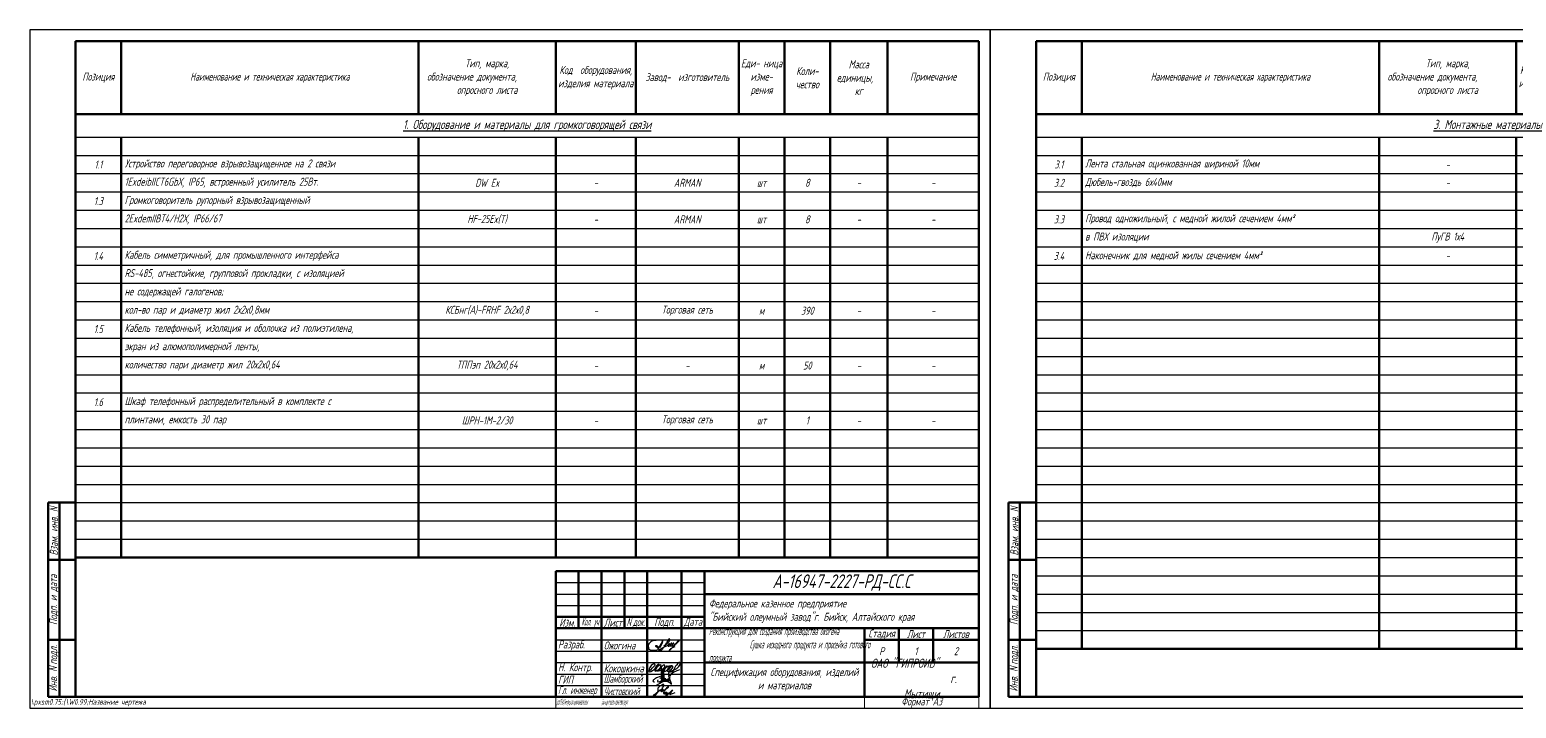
# Model space of a CAD drawing. Header units: millimetres. Extents: x 1337 to 8186, y 1899 to 5236.
# Drawn here: x 1337 to 1987, y 1899 to 2196 of the extents above; entities that cross this region are included whole.
import ezdxf

# ---------------------------------------------------------------- set-up
doc = ezdxf.new("R2010")
doc.units = ezdxf.units.MM
doc.layers.get('Defpoints').update_dxf_attribs({"color": 33})
for name, color, linetype, lineweight in [('Линия связи (Вновь)', 3, 'Continuous', 60), ('Рамка толстая', 7, 'Continuous', 60), ('Рамка тонкая', 5, 'Continuous', 25), ('Спецификация', 9, 'Continuous', 25), ('Штампы', 252, 'Continuous', 25)]:
    doc.layers.add(name, color=color, linetype=linetype, lineweight=lineweight)
doc.styles.add('Simplex', font='simplex.shx', dxfattribs={"width": 0.7, "oblique": 15})

# ---------------------------------------------------------------- blocks, each defined once
blk = doc.blocks.new('A$C64336E77')
at = {"layer": 'Рамка толстая'}
for p, q in [((20, 5), (20, 292)), ((20, 292), (415, 292)), ((415, 292), (415, 5)), ((20, 5), (415, 5))]:
    blk.add_line(p, q, dxfattribs=at)
at = {"layer": 'Рамка тонкая'}
for p, q in [((0, 297), (0, 0)), ((420, 297), (0, 297)), ((420, 0), (420, 297)), ((0, 0), (420, 0))]:
    blk.add_line(p, q, dxfattribs=at)
blk = doc.blocks.new('*T19')
at = {"layer": 'Спецификация', "color": 0, "linetype": 'ByBlock', "lineweight": 60, "transparency": 16777216}
for p, q in [((0, 0), (395, 0)), ((0, 0), (0, -226)), ((20, 0), (20, -32)), ((150, 0), (150, -32)), ((210, 0), (210, -32)), ((245, 0), (245, -32)), ((290, 0), (290, -32)), ((310, 0), (310, -32)), ((330, 0), (330, -32)), ((355, 0), (355, -32)), ((395, 0), (395, -226)), ((0, -32), (395, -32)), ((20, -42), (20, -226)), ((150, -42), (150, -226)), ((210, -42), (210, -226)), ((245, -42), (245, -226)), ((290, -42), (290, -226)), ((310, -42), (310, -226)), ((330, -42), (330, -226)), ((355, -42), (355, -226)), ((0, -226), (395, -226))]:
    blk.add_line(p, q, dxfattribs=at)
at = {"layer": 'Спецификация', "color": 5, "linetype": 'ByBlock', "lineweight": -2, "transparency": 16777216}
for p, q in [((0, -42), (395, -42)), ((0, -50), (395, -50)), ((0, -58), (395, -58)), ((0, -66), (395, -66)), ((0, -74), (395, -74)), ((0, -82), (395, -82)), ((0, -90), (395, -90)), ((0, -98), (395, -98)), ((0, -106), (395, -106)), ((0, -114), (395, -114)), ((0, -122), (395, -122)), ((0, -130), (395, -130)), ((0, -138), (395, -138)), ((0, -146), (395, -146)), ((0, -154), (395, -154)), ((0, -162), (395, -162)), ((0, -170), (395, -170)), ((0, -178), (395, -178)), ((0, -186), (395, -186)), ((0, -194), (395, -194)), ((0, -202), (395, -202)), ((0, -210), (395, -210)), ((0, -218), (395, -218))]:
    blk.add_line(p, q, dxfattribs=at)
at = {"layer": 'Спецификация', "color": 2, "transparency": 16777216, "style": 'Simplex'}
for s, insert, char_height, width, attachment_point in [('Тип, марка,\\Pобозначение документа,         опросного листа', (180, -16), 3.5, 60, 5), ('Код  оборудования, изделия материала', (227.5, -16), 3.5, 35, 5), ('{\\C2;Еди- ница изме- рения}', (300, -16), 3.5, 20, 5), ('Масса единицы,   кг', (342.5, -16), 3.5, 25, 5), ('{\\C2;Позиция}', (10, -16), 3.5, 20, 5), ('{\\Fgost|c204;\\Q15;\\C2;Наименование и техническая характеристика}', (85, -16), 3.5, 130, 5), ('Завод-  изготовитель', (267.5, -16), 3.5, 45, 5), ('{\\C2;Коли- чество}', (320, -16), 3.5, 20, 5), ('{\\C2;Примечание}', (375, -16), 3.5, 40, 5), ('{\\L1. Оборудование и материалы для громкоговорящей связи}', (197.5, -37), 4, 395, 5), ('Устройство переговорное взрывозащищенное на 2 связи', (21.5, -54), 3.5, 127, 4), ('1.1', (10, -54), 3.5, 20, 5), ('1ExdeibIICT6GbХ, IP65, встроенный усилитель 25Вт.', (21.5, -62), 3.5, 127, 4), ('DW Ex', (180, -62), 3.5, 60, 5), ('-', (227.5, -62), 3.5, 35, 5), ('ARMAN', (267.5, -62), 3.5, 45, 5), ('шт', (300, -62), 3.5, 20, 5), ('8', (320, -62), 3.5, 20, 5), ('-', (342.5, -62), 3.5, 25, 5), ('-', (375, -62), 3.5, 40, 5), ('1.3', (10, -70), 3.5, 20, 5), ('Громкоговоритель рупорный взрывозащищенный ', (21.5, -70), 3.5, 127, 4), ('2ExdemIIBТ4/Н2Х, IP66/67', (21.5, -78), 3.5, 127, 4), ('HF-25Ex(T)', (180, -78), 3.5, 60, 5), ('ARMAN', (267.5, -78), 3.5, 45, 5), ('шт', (300, -78), 3.5, 20, 5), ('8', (320, -78), 3.5, 20, 5), ('-', (227.5, -78), 3.5, 35, 5), ('-', (342.5, -78), 3.5, 25, 5), ('-', (375, -78), 3.5, 40, 5), ('1.4', (10, -94), 3.5, 20, 5), ('Кабель симметричный, для промышленного интерфейса ', (21.5, -94), 3.5, 127, 4), ('RS-485, огнестойкие, групповой прокладки, с изоляцией', (21.5, -102), 3.5, 127, 4), ('не содержащей галогенов; ', (21.5, -110), 3.5, 127, 4), ('кол-во пар и диаметр жил 2х2х0,8мм', (21.5, -118), 3.5, 127, 4), ('КСБнг(А)-FRHF 2х2х0,8', (180, -118), 3.5, 60, 5), ('Торговая сеть', (267.5, -118), 3.5, 45, 5), ('390', (320, -118), 3.5, 20, 5), ('-', (227.5, -118), 3.5, 35, 5), ('м', (300, -118), 3.5, 20, 5), ('-', (342.5, -118), 3.5, 25, 5), ('-', (375, -118), 3.5, 40, 5), ('1.5', (10, -126), 3.5, 20, 5), ('Кабель телефонный, изоляция и оболочка из полиэтилена,', (21.5, -126), 3.5, 127, 4), ('экран из алюмополимерной ленты,', (21.5, -134), 3.5, 127, 4), ('количество пари диаметр жил 20х2х0,64', (21.5, -142), 3.5, 127, 4), ('ТППэп 20х2х0,64', (180, -142), 3.5, 60, 5), ('-', (227.5, -142), 3.5, 35, 5), ('-', (267.5, -142), 3.5, 45, 5), ('м', (300, -142), 3.5, 20, 5), ('50', (320, -142), 3.5, 20, 5), ('-', (342.5, -142), 3.5, 25, 5), ('-', (375, -142), 3.5, 40, 5), ('Шкаф телефонный распределительный в комплекте с ', (21.5, -158), 3.5, 127, 4), ('1.6', (10, -158), 3.5, 20, 5), ('плинтами, емкость 30 пар', (21.5, -166), 3.5, 127, 4), ('ШРН-1М-2/30', (180, -166), 3.5, 60, 5), ('-', (227.5, -166), 3.5, 35, 5), ('Торговая сеть', (267.5, -166), 3.5, 45, 5), ('шт', (300, -166), 3.5, 20, 5), ('1', (320, -166), 3.5, 20, 5), ('-', (342.5, -166), 3.5, 25, 5), ('-', (375, -166), 3.5, 40, 5)]:
    blk.add_mtext(s, dxfattribs=dict(at, insert=insert, char_height=char_height, width=width, attachment_point=attachment_point))
blk = doc.blocks.new('*T20')
at = {"layer": 'Штампы', "color": 0, "linetype": 'ByBlock', "lineweight": 60, "transparency": 16777216}
for p, q in [((0, 0), (0, 85)), ((0, 85), (12, 85)), ((5, 0), (5, 85)), ((12, 0), (12, 85)), ((0, 60), (12, 60)), ((0, 25), (12, 25)), ((0, 0), (12, 0))]:
    blk.add_line(p, q, dxfattribs=at)
at = {"layer": 'Штампы', "color": 2, "transparency": 16777216, "char_height": 3.5, "attachment_point": 5, "rotation": 90, "style": 'Simplex'}
for s, insert, width in [('{\\W0.6;Взам. инв. \\Q15;N}', (2.5, 72.5), 25), ('Подп. и дата', (2.5, 42.5), 35), ('{\\W0.6;Инв. \\Q15;N\\fArial|b0|i0|c0|p34;\\Q15; \\Fsimplex|c204;подл.}', (2.5, 12.5), 25)]:
    blk.add_mtext(s, dxfattribs=dict(at, insert=insert, width=width))
blk = doc.blocks.new('*T21')
at = {"layer": 'Штампы', "color": 0, "linetype": 'ByBlock', "lineweight": 60, "transparency": 16777216}
for p, q in [((0, 0), (0, 85)), ((0, 85), (12, 85)), ((5, 0), (5, 85)), ((12, 0), (12, 85)), ((0, 60), (12, 60)), ((0, 25), (12, 25)), ((0, 0), (12, 0))]:
    blk.add_line(p, q, dxfattribs=at)
at = {"layer": 'Штампы', "color": 2, "transparency": 16777216, "char_height": 3.5, "attachment_point": 5, "rotation": 90, "style": 'Simplex'}
for s, insert, width in [('{\\W0.6;Взам. инв. \\Q15;N}', (2.5, 72.5), 25), ('Подп. и дата', (2.5, 42.5), 35), ('{\\W0.6;Инв. \\Q15;N\\fArial|b0|i0|c0|p34;\\Q15; \\Fsimplex|c204;подл.}', (2.5, 12.5), 25)]:
    blk.add_mtext(s, dxfattribs=dict(at, insert=insert, width=width))
blk = doc.blocks.new('*T23')
at = {"layer": 'Спецификация', "color": 0, "linetype": 'ByBlock', "lineweight": 60, "transparency": 16777216}
for p, q in [((0, 0), (395, 0)), ((0, 0), (0, -266)), ((20, 0), (20, -32)), ((150, 0), (150, -32)), ((210, 0), (210, -32)), ((245, 0), (245, -32)), ((290, 0), (290, -32)), ((310, 0), (310, -32)), ((330, 0), (330, -32)), ((355, 0), (355, -32)), ((395, 0), (395, -266)), ((0, -32), (395, -32)), ((20, -42), (20, -266)), ((150, -42), (150, -266)), ((210, -42), (210, -266)), ((245, -42), (245, -266)), ((290, -42), (290, -266)), ((310, -42), (310, -266)), ((330, -42), (330, -266)), ((355, -42), (355, -266)), ((0, -266), (395, -266))]:
    blk.add_line(p, q, dxfattribs=at)
at = {"layer": 'Спецификация', "color": 5, "linetype": 'ByBlock', "lineweight": -2, "transparency": 16777216}
for p, q in [((0, -42), (395, -42)), ((0, -50), (395, -50)), ((0, -58), (395, -58)), ((0, -66), (395, -66)), ((0, -74), (395, -74)), ((0, -82), (395, -82)), ((0, -90), (395, -90)), ((0, -98), (395, -98)), ((0, -106), (395, -106)), ((0, -114), (395, -114)), ((0, -122), (395, -122)), ((0, -130), (395, -130)), ((0, -138), (395, -138)), ((0, -146), (395, -146)), ((0, -154), (395, -154)), ((0, -162), (395, -162)), ((0, -170), (395, -170)), ((0, -178), (395, -178)), ((0, -186), (395, -186)), ((0, -194), (395, -194)), ((0, -202), (395, -202)), ((0, -210), (395, -210)), ((0, -218), (395, -218)), ((0, -226), (395, -226)), ((0, -234), (395, -234)), ((0, -242), (395, -242)), ((0, -250), (395, -250)), ((0, -258), (395, -258))]:
    blk.add_line(p, q, dxfattribs=at)
at = {"layer": 'Спецификация', "color": 2, "transparency": 16777216, "style": 'Simplex'}
for s, insert, char_height, width, attachment_point in [('Тип, марка,\\Pобозначение документа,         опросного листа', (180, -16), 3.5, 60, 5), ('Код  оборудования, изделия материала', (227.5, -16), 3.5, 35, 5), ('{\\C2;Еди- ница изме- рения}', (300, -16), 3.5, 20, 5), ('Масса единицы,   кг', (342.5, -16), 3.5, 25, 5), ('{\\C2;Позиция}', (10, -16), 3.5, 20, 5), ('{\\Fgost|c204;\\Q15;\\C2;Наименование и техническая характеристика}', (85, -16), 3.5, 130, 5), ('Завод-  изготовитель', (267.5, -16), 3.5, 45, 5), ('{\\C2;Коли- чество}', (320, -16), 3.5, 20, 5), ('{\\C2;Примечание}', (375, -16), 3.5, 40, 5), ('{\\L3. Монтажные материалы}', (197.5, -37), 4, 395, 5), ('Лента стальная оцинкованная шириной 10мм', (21.5, -54), 3.5, 127, 4), ('Торговая сеть', (267.5, -54), 3.5, 45, 5), ('3.1', (10, -54), 3.5, 20, 5), ('-', (180, -54), 3.5, 60, 5), ('-', (227.5, -54), 3.5, 35, 5), ('м', (300, -54), 3.5, 20, 5), ('3', (320, -54), 3.5, 20, 5), ('-', (342.5, -54), 3.5, 25, 5), ('-', (375, -54), 3.5, 40, 5), ('3.2', (10, -62), 3.5, 20, 5), ('Дюбель-гвоздь 6х40мм', (21.5, -62), 3.5, 127, 4), ('-', (180, -62), 3.5, 60, 5), ('-', (227.5, -62), 3.5, 35, 5), ('Торговая сеть', (267.5, -62), 3.5, 45, 5), ('шт', (300, -62), 3.5, 20, 5), ('50', (320, -62), 3.5, 20, 5), ('-', (342.5, -62), 3.5, 25, 5), ('-', (375, -62), 3.5, 40, 5), ('3.3', (10, -78), 3.5, 20, 5), ('Провод одножильный, с медной жилой сечением 4мм²', (21.5, -78), 3.5, 127, 4), ('в ПВХ изоляции', (21.5, -86), 3.5, 127, 4), ('ПуГВ 1х4', (180, -86), 3.5, 60, 5), ('Торговая сеть', (267.5, -86), 3.5, 45, 5), ('10', (320, -86), 3.5, 20, 5), ('-', (227.5, -86), 3.5, 35, 5), ('м', (300, -86), 3.5, 20, 5), ('-', (342.5, -86), 3.5, 25, 5), ('-', (375, -86), 3.5, 40, 5), ('3.4', (10, -94), 3.5, 20, 5), ('Наконечник для медной жилы сечением 4мм²', (21.5, -94), 3.5, 127, 4), ('-', (180, -94), 3.5, 60, 5), ('-', (227.5, -94), 3.5, 35, 5), ('Торговая сеть', (267.5, -94), 3.5, 45, 5), ('шт', (300, -94), 3.5, 20, 5), ('12', (320, -94), 3.5, 20, 5), ('-', (342.5, -94), 3.5, 25, 5), ('-', (375, -94), 3.5, 40, 5)]:
    blk.add_mtext(s, dxfattribs=dict(at, insert=insert, char_height=char_height, width=width, attachment_point=attachment_point))
blk = doc.blocks.new('*T24')
at = {"layer": 'Defpoints', "color": 8, "linetype": 'ByBlock', "lineweight": 0, "transparency": 16777216}
for p, q in [((0, -55), (0, -60)), ((135, -55), (135, -60)), ((185, -55), (185, -60)), ((0, -60), (185, -60))]:
    blk.add_line(p, q, dxfattribs=at)
at = {"layer": 'Штампы', "color": 0, "linetype": 'ByBlock', "lineweight": 60, "transparency": 16777216}
for p, q in [((0, 0), (185, 0)), ((0, 0), (0, -55)), ((10, 0), (10, -25)), ((20, 0), (20, -55)), ((30, 0), (30, -25)), ((40, 0), (40, -55)), ((55, 0), (55, -55)), ((65, 0), (65, -55)), ((185, 0), (185, -55)), ((65, -10), (185, -10)), ((0, -20), (65, -20)), ((0, -25), (185, -25)), ((135, -25), (135, -55)), ((150, -25), (150, -40)), ((165, -25), (165, -40)), ((135, -30), (185, -30)), ((65, -40), (185, -40)), ((0, -55), (185, -55))]:
    blk.add_line(p, q, dxfattribs=at)
at = {"layer": 'Штампы', "color": 5, "linetype": 'ByBlock', "lineweight": 25, "transparency": 16777216}
for p, q in [((0, -5), (65, -5)), ((0, -10), (65, -10)), ((0, -15), (65, -15)), ((0, -30), (65, -30)), ((0, -35), (65, -35)), ((0, -40), (65, -40)), ((0, -45), (65, -45)), ((0, -50), (65, -50))]:
    blk.add_line(p, q, dxfattribs=at)
at = {"layer": 'Штампы', "color": 2, "transparency": 16777216, "style": 'Simplex'}
for s, insert, char_height, width, attachment_point in [('А-16947-2227-РД-СС.С', (125, -5), 6, 120, 5), ('Федеральное казенное предприятие\\P"Бийский олеумный завод"г. Бийск, Алтайского края', (67, -17.5), 3.5, 116, 4), ('{\\W0.6;Изм.}', (5, -22.5), 3.5, 10, 5), ('{\\W0.4;Кол. уч}', (15, -22.5), 3.5, 10, 5), ('{\\W0.6;Лист}', (25, -22.5), 3.5, 10, 5), ('{\\Q15;\\W0.5;N\\fArial|b0|i0|c0|p34;\\Q15; \\Fsimplex|c204;док.}', (35, -22.5), 3.5, 10, 5), ('{\\W0.6;Подп.}', (47.5, -22.5), 3.5, 15, 5), ('{\\W0.6;Дата}', (60, -22.5), 3.5, 10, 5), ('{\\W0.4;Реконструкция для создания производства окогена                               Сушка исходного продукта и просейка готового продукта }', (67, -32.5), 3.5, 66, 4), ('{\\W0.6;Стадия}', (142.5, -27.5), 3.5, 15, 5), ('Лист', (157.5, -27.5), 3.5, 15, 5), ('Листов', (175, -27.5), 3.5, 20, 5), ('Разраб.', (1, -32.5), 3.5, 18, 4), ('Ожогина', (21, -32.5), 3.5, 18, 4), ('ОАО "ГИПРОИВ"                         г. Мытищи', (160, -47.5), 4, 50, 5), ('Р', (142.5, -35), 3.5, 15, 5), ('1', (157.5, -35), 3.5, 15, 5), ('2', (175, -35), 3.5, 20, 5), ('{\\W0.6;Н. Контр.}', (1, -42.5), 3.5, 18, 4), ('{\\W0.5;Шамборский}', (21, -47.5), 3.5, 18, 4), ('{\\W0.6;Кокошкина}', (21, -42.5), 3.5, 18, 4), ('Спецификация оборудования, изделий и материалов', (100, -47.5), 3.5, 70, 5), ('{\\W0.5;Гл. инженер}', (1, -52.5), 3.5, 18, 4), ('ГИП', (1, -47.5), 3.5, 18, 4), ('{\\W0.5;Чистовский}', (21, -52.5), 3.5, 18, 4), ('Формат А3', (160, -57.5), 3.5, 50, 5)]:
    blk.add_mtext(s, dxfattribs=dict(at, insert=insert, char_height=char_height, width=width, attachment_point=attachment_point))
blk = doc.blocks.new('A$C09094F02')
at = {"layer": 'Рамка тонкая'}
for p, q in [((0.44, 2.54), (0.37, 2.32)), ((0.37, 2.32), (0.49, 1.27)), ((0.66, 3.22), (0.44, 2.54)), ((0.49, 1.27), (0.69, 0.89)), ((1.61, 4.15), (0.66, 3.2)), ((0.69, 0.89), (1.23, 0.53)), ((1.23, 0.53), (1.94, 0.43)), ((1.97, 4.33), (1.61, 4.15)), ((1.94, 0.43), (2.83, 0.4)), ((2.85, 4.72), (1.97, 4.33)), ((2.83, 0.4), (3.56, 0.46)), ((3.25, 4.78), (2.85, 4.72)), ((3.25, 4.78), (3.89, 4.82)), ((3.56, 0.46), (4.19, 0.58)), ((3.72, 2.34), (3.66, 2.29)), ((3.66, 2.29), (3.66, 2.24)), ((3.66, 2.24), (3.73, 2.08)), ((3.81, 2.36), (3.72, 2.34)), ((3.72, 2.1), (3.86, 1.97)), ((3.93, 2.37), (3.81, 2.36)), ((3.85, 1.97), (4.41, 1.74)), ((4.2, 4.83), (3.89, 4.82)), ((3.98, 2.35), (3.93, 2.37)), ((4.06, 2.34), (3.98, 2.35)), ((4.23, 2.29), (4.06, 2.34)), ((4.19, 0.58), (4.74, 0.74)), ((4.85, 4.87), (4.2, 4.83)), ((4.38, 2.26), (4.23, 2.29)), ((4.79, 1.9), (4.38, 2.26)), ((4.41, 1.74), (4.66, 1.75)), ((4.66, 1.75), (5.05, 1.79)), ((6.85, 4.68), (4.72, 0.96)), ((4.72, 0.96), (4.84, 1.8)), ((4.74, 0.74), (5.14, 0.89)), ((4.8, 1.84), (4.78, 1.92)), ((4.81, 1.81), (4.8, 1.84)), ((4.82, 1.76), (4.81, 1.81)), ((4.82, 1.7), (4.82, 1.76)), ((5.29, 4.81), (4.85, 4.87)), ((5.08, 0.43), (5.34, 0.72)), ((5.5, 0.24), (5.08, 0.46)), ((5.56, 4.78), (5.29, 4.81)), ((5.34, 0.72), (5.72, 0.93)), ((6.52, 3.63), (5.5, 1.41)), ((6.27, 0.44), (5.5, 0.24)), ((6.13, 4.7), (5.56, 4.78)), ((5.66, 1.8), (5.68, 1.8)), ((5.72, 0.93), (8.35, 2.39)), ((6.67, 0.91), (6.27, 0.44)), ((6.73, 4.08), (6.52, 3.63)), ((7.02, 1.43), (6.67, 0.91)), ((7.36, 1.92), (7.02, 1.43)), ((7.25, 2.4), (7.9, 2.83)), ((7.65, 2.43), (7.36, 1.92)), ((8.03, 3.04), (7.65, 2.43)), ((7.8, 2.09), (8.35, 2.39)), ((7.84, 2.8), (8.77, 3.38)), ((8.39, 3.71), (8.03, 3.04)), ((8.36, 2.19), (8.54, 2.32)), ((8.74, 4.22), (8.39, 3.71)), ((8.54, 2.32), (8.7, 2.43)), ((8.7, 2.43), (9, 2.65)), ((9.08, 4.62), (8.74, 4.22)), ((8.77, 3.38), (9.12, 3.73)), ((9, 2.65), (9.26, 2.8)), ((9.37, 5.07), (9.08, 4.62)), ((9.1, 2.61), (9.08, 2.41)), ((9.08, 2.41), (9.11, 2.29)), ((9.2, 2.85), (9.1, 2.61)), ((9.11, 2.29), (9.14, 2.22)), ((9.12, 3.73), (9.37, 3.99)), ((9.14, 2.22), (9.39, 2.18)), ((9.24, 2.99), (9.2, 2.85)), ((9.38, 3.18), (9.24, 2.99)), ((9.26, 2.8), (9.54, 3.09)), ((9.81, 5.41), (9.37, 5.07)), ((9.37, 3.99), (9.57, 4.27)), ((9.43, 3.24), (9.38, 3.18)), ((9.39, 2.18), (9.45, 2.25)), ((9.5, 3.05), (9.4, 2.94)), ((9.72, 3.37), (9.43, 3.24)), ((9.45, 2.25), (9.66, 2.36)), ((9.72, 3.37), (9.5, 3.05)), ((9.54, 3.09), (9.63, 3.25)), ((9.57, 4.27), (9.88, 4.8)), ((9.66, 2.36), (9.86, 2.51)), ((9.73, 0.42), (9.88, 0.68)), ((9.75, 0.24), (9.73, 0.42)), ((11.24, 1.71), (9.8, 0.24)), ((9.9, 5.13), (9.81, 5.41)), ((9.85, 2.51), (9.84, 2.25)), ((9.84, 2.25), (10.52, 2.4)), ((9.93, 2.73), (9.85, 2.51)), ((9.86, 2.51), (10.14, 2.73)), ((9.88, 4.8), (9.89, 4.99)), ((9.88, 0.68), (10.13, 0.91)), ((9.89, 4.97), (9.9, 5.13)), ((10.07, 2.95), (9.93, 2.73)), ((9.94, 5.34), (9.94, 5.34)), ((10.22, 3.13), (10.07, 2.95)), ((10.13, 2.76), (10.33, 2.97)), ((10.13, 0.91), (10.34, 1.14)), ((10.36, 3.32), (10.22, 3.13)), ((10.33, 2.97), (10.56, 3.24)), ((10.34, 1.14), (10.75, 1.38)), ((10.48, 3.44), (10.36, 3.32)), ((10.42, 2.38), (10.77, 2.5)), ((10.74, 3.53), (10.48, 3.44)), ((10.56, 3.24), (10.68, 3.38)), ((10.67, 3.36), (10.74, 3.53)), ((10.76, 2.51), (10.75, 2.25)), ((10.75, 2.25), (11.09, 2.33)), ((10.75, 1.38), (10.98, 1.56)), ((10.84, 2.72), (10.76, 2.51)), ((10.77, 2.5), (11.05, 2.73)), ((10.98, 2.95), (10.84, 2.72)), ((11.13, 3.12), (10.98, 2.95)), ((10.98, 1.56), (11.56, 1.82)), ((11.04, 2.76), (11.24, 2.97)), ((11.05, 2.31), (11.35, 2.34)), ((11.27, 3.32), (11.13, 3.12)), ((11.24, 2.97), (11.47, 3.24)), ((11.62, 2.14), (11.24, 1.71)), ((11.39, 3.44), (11.27, 3.32)), ((11.35, 2.34), (11.65, 2.53)), ((11.65, 3.53), (11.39, 3.44)), ((11.47, 3.24), (11.59, 3.37)), ((11.56, 1.82), (11.72, 1.94)), ((11.59, 3.35), (11.65, 3.53)), ((11.84, 2.5), (11.62, 2.14)), ((11.72, 1.94), (12.16, 2.12)), ((12.54, 3.43), (11.84, 2.5)), ((11.94, 2.93), (12.61, 3.19)), ((13.59, 4.52), (12.54, 3.43)), ((12.61, 3.19), (13.65, 4.21)), ((13.58, 4.5), (13.73, 4.66)), ((13.71, 4.33), (13.64, 4.19)), ((13.74, 4.39), (13.71, 4.33)), ((13.73, 4.66), (13.83, 4.76)), ((13.77, 4.43), (13.74, 4.39)), ((13.84, 4.53), (13.77, 4.43)), ((13.83, 4.76), (13.94, 4.85)), ((13.87, 4.58), (13.84, 4.53)), ((13.93, 4.71), (13.87, 4.58)), ((13.97, 4.77), (13.93, 4.71)), ((13.94, 4.85), (13.98, 4.89)), ((13.98, 4.89), (13.97, 4.81)), ((13.97, 4.81), (13.97, 4.77))]:
    blk.add_line(p, q, dxfattribs=at)
blk.add_point((0, 0), dxfattribs=at)
blk = doc.blocks.new('A$C764A7DD2')
at = {"layer": 'Рамка тонкая'}
for points in [[(0.64, 2.29), (1.55, 2.78), (2.35, 3.54), (3.25, 4.42), (3.42, 4.78), (3.33, 5.15), (2.94, 5.32), (2.35, 5.07), (1.72, 4.56), (1.13, 3.68), (0.91, 3.12), (0.85, 2.75), (0.71, 2.16), (0.78, 1.93), (1.03, 1.82), (1.63, 1.97), (2.31, 2.39), (3.18, 3), (4.24, 4.04), (4.93, 4.62), (5.16, 5), (5.03, 5.15), (4.71, 5.06), (4.27, 4.6), (3.66, 3.91), (3.31, 3.23), (3.26, 2.74), (3.38, 2.3), (3.76, 2.2), (4.36, 2.42), (4.88, 2.81), (5.49, 3.23), (5.9, 3.87), (6, 4.2), (6.04, 4.8), (5.77, 4.88), (5.19, 4.63), (4.64, 4.14), (4.1, 3.55), (3.67, 2.91), (3.8, 2.52), (4.33, 2.22), (4.91, 2.34), (5.38, 2.72), (5.97, 3.53)], [(5.94, 3.54), (5.23, 2.82), (5.21, 2.37), (5.57, 2.4), (6.03, 2.63), (6.4, 2.87), (6.71, 3.09), (7.06, 3.33), (7.32, 3.54), (7.51, 3.8), (7.66, 4.03), (7.72, 4.33), (7.76, 4.57), (7.66, 4.74), (7.52, 4.83), (7.24, 4.83), (7.01, 4.73), (6.65, 4.45), (6.39, 4.2), (6.16, 3.97), (6.06, 3.69), (6.08, 3.53), (6.07, 3.05), (6.31, 2.77), (7.32, 3.3), (7.72, 3.59), (8.21, 3.96), (8.54, 4.29), (8.77, 4.67), (7.84, 3.47), (7.2, 2.63), (6.95, 2.36), (7.61, 3.15), (8.21, 3.78), (8.78, 4.09), (9.19, 4.27), (9.64, 4.41), (10.05, 4.49)], [(7.59, 3.14), (7.46, 2.58), (7.5, 2.21), (7.6, 2.07), (7.79, 2.07), (8.03, 2.18), (8.3, 2.31), (8.48, 2.41)], [(8.46, 2.41), (9.12, 2.83), (9.43, 3.13), (9.75, 3.57), (10.1, 3.95), (10.48, 4.22), (10.74, 4.46), (10.1, 3.75), (9.56, 3.09), (9.08, 2.58), (8.87, 2.23), (9.09, 2.05), (9.44, 2.07), (9.86, 2.32), (10.21, 2.69), (10.66, 3.03), (10.92, 3.33), (11.16, 3.77), (11.26, 4.07), (11.16, 4.36), (10.83, 4.53), (10.46, 4.53), (9.47, 3.79), (9.12, 3.35), (8.85, 3.01), (8.74, 2.62), (8.87, 2.2), (10.08, 1.9), (10.56, 2.33), (11.54, 2.57), (12.39, 2.98), (13, 3.37), (13.46, 3.77), (13.86, 4.17), (14.14, 4.58), (14.36, 5.07), (14.4, 5.45), (14.33, 5.76), (14.2, 5.95), (13.99, 5.98), (13.77, 5.86), (13.39, 5.53), (12.83, 4.82), (12.39, 4.25), (11.93, 3.43), (11.61, 2.82), (11.12, 1.94), (10.7, 1.24), (10.35, 0.63), (10.08, 0.16), (10.15, 0), (10.21, 0.41), (11.1, 1.47), (11.64, 1.79), (12.51, 2.16), (13.08, 2.36), (13.57, 2.58), (14.3, 2.91)]]:
    blk.add_lwpolyline(points, dxfattribs=at)
blk.add_point((0, 0.88), dxfattribs=at)
blk = doc.blocks.new('A$C06937CDB')
at = {"layer": 'Рамка тонкая'}
for points in [[(4.68, 2.39), (4.58, 2.24), (4.48, 2.05), (4.49, 1.94), (4.67, 1.78), (5.08, 1.64), (5.36, 1.6), (5.68, 1.65), (5.9, 1.75), (6.08, 1.87), (6.17, 2.03), (6.29, 2.33), (6.37, 2.75), (6.43, 3.29), (6.48, 4.23), (6.49, 4.56), (6.48, 4.91), (6.53, 5.46), (6.59, 6.14), (6.66, 6.62), (6.72, 6.63), (6.69, 6.02), (6.64, 5.17), (6.62, 4.37), (6.61, 4.04), (6.65, 3.71), (6.67, 3.2), (6.6, 2.67), (6.54, 2.12), (6.47, 1.71), (6.42, 1.65), (6.37, 2.01), (6.37, 2.49), (6.38, 3.21), (6.37, 3.99), (6.33, 4.72), (6.31, 5.09), (6.27, 5.55), (6.25, 6.06), (6.25, 6.55), (6.23, 7.08)], [(6.66, 3.16), (6.7, 2.81), (6.73, 2.43), (6.79, 2.16), (6.85, 2.12), (6.92, 2.44), (6.98, 2.83), (7.03, 3.28), (7.08, 3.77), (7.07, 4.1), (7.07, 4.46), (7.06, 4.97), (7.03, 5.5), (6.98, 6), (6.96, 6.41), (6.96, 6.83), (6.93, 7.06), (6.85, 6.77), (6.84, 6.44), (6.81, 5.78), (6.79, 5.34), (6.82, 4.84), (6.88, 4.07), (6.95, 3.5), (7.04, 2.89), (7.11, 2.52), (7.18, 2.3), (7.26, 2.29), (7.32, 2.48), (7.37, 2.75), (7.4, 3.03), (7.41, 3.56), (7.4, 3.98), (7.39, 4.41), (7.37, 4.66), (7.33, 5.01), (7.29, 5.33), (7.23, 5.7), (7.16, 6.19), (7.11, 6.44), (7.09, 6.03), (7.1, 5.53), (7.09, 5.08), (7.15, 4.63), (7.21, 4.17), (7.27, 3.77), (7.36, 3.25), (7.45, 2.99), (7.55, 2.9), (7.64, 2.88), (7.72, 2.92), (7.78, 2.97), (7.83, 3.04), (7.87, 3.09)], [(5.53, 3.07), (5.72, 3.22), (5.91, 3.36), (6.1, 3.47), (6.29, 3.59), (6.48, 3.7), (6.51, 3.75), (6.56, 3.82), (6.57, 3.91), (6.53, 4.02), (6.42, 4.1), (6.28, 4.12), (6.06, 4.08), (5.69, 3.97), (5.17, 3.79), (4.5, 3.51), (4.08, 3.32), (3.62, 3.08), (3.3, 2.87), (3.01, 2.62), (2.81, 2.46), (2.65, 2.26), (2.53, 2.06), (2.52, 1.93), (2.58, 1.79), (2.72, 1.71), (2.88, 1.65), (3.07, 1.62), (3.24, 1.6)], [(3.81, 0), (10.11, 3.41)], [(4.54, 1.65), (5.39, 1.71), (6.22, 1.82), (6.89, 1.89), (7.27, 1.93), (7.76, 1.93), (8.26, 1.89), (8.59, 1.84), (8.9, 1.74), (9.23, 1.6), (9.5, 1.41), (9.79, 1.24), (10.1, 1.01), (10.35, 0.78), (10.57, 0.6), (10.68, 0.57), (10.6, 0.81), (10.47, 1.12), (10.33, 1.55), (10.22, 1.95), (10.09, 2.33), (9.96, 2.81), (9.79, 3.39), (9.64, 4.02), (9.56, 4.51), (9.51, 4.88), (9.5, 5.32), (9.54, 5.78), (9.6, 6.16), (9.64, 6.45)], [(8.09, 2.48), (8.15, 2.49), (8.19, 2.54), (8.21, 2.61), (8.21, 2.68), (8.19, 2.73), (8.16, 2.79), (8.11, 2.85), (8.04, 2.89), (7.97, 2.91), (7.89, 2.92), (7.82, 2.9), (7.76, 2.84), (7.72, 2.78), (7.7, 2.67), (7.7, 2.57), (7.7, 2.41), (7.75, 2.29), (7.82, 2.17), (7.88, 2.13), (7.94, 2.09), (8.01, 2.12), (8.06, 2.18), (8.05, 2.28), (8.02, 2.37), (7.98, 2.35), (7.98, 2.3), (8.02, 2.23), (8.05, 2.18), (8.08, 2.15), (8.17, 2.09), (8.2, 2.08), (8.26, 2.09), (8.32, 2.12), (8.37, 2.16), (8.37, 2.22), (8.38, 2.3), (8.36, 2.36), (8.29, 2.38), (8.29, 2.3), (8.33, 2.22), (8.38, 2.16), (8.47, 2.1), (8.55, 2.1), (8.63, 2.12), (8.71, 2.19), (8.73, 2.26), (8.75, 2.35), (8.74, 2.47), (8.67, 2.54), (8.6, 2.53), (8.64, 2.43), (8.71, 2.29), (8.81, 2.16), (8.9, 2.14), (9.03, 2.19), (9.09, 2.3), (9.1, 2.4), (9.09, 2.5), (9.05, 2.56), (9.01, 2.52), (9.03, 2.45), (9.09, 2.34), (9.16, 2.29), (9.24, 2.3), (9.29, 2.36), (9.31, 2.42)], [(9.66, 2.44), (9.67, 2.53), (9.59, 2.61), (9.47, 2.7), (9.37, 2.73), (9.26, 2.69), (9.2, 2.55), (9.15, 2.42), (9.16, 2.25), (9.21, 2.08), (9.38, 1.99), (9.54, 2.02), (9.65, 2.1), (9.74, 2.21), (9.81, 2.34), (9.86, 2.52), (9.83, 2.68), (9.79, 2.89), (9.74, 3.06), (9.68, 3.25), (9.62, 3.48), (9.56, 3.71), (9.52, 3.92), (9.49, 4.15), (9.49, 4.35)]]:
    blk.add_lwpolyline(points, dxfattribs=at)
blk.add_point((0, 1.11), dxfattribs=at)
blk = doc.blocks.new('A$C2B280688')
at = {"layer": 'Рамка тонкая'}
blk.add_lwpolyline([(5.9, 2.28), (6.23, 2.95), (6.74, 3.98), (7.05, 4.58), (7.26, 5.14), (7.2, 5.36), (6.87, 5.4), (6.35, 5.18), (5.58, 4.7), (4.9, 4.13), (4.65, 3.83), (4.68, 3.34), (4.71, 2.85), (4.65, 2.36), (4.11, 1.47), (3.45, 0.73), (2.77, 0.33), (2.64, 0.37), (3.2, 0.97), (3.92, 1.64), (4.79, 2.37), (5.7, 3.02), (6.14, 3.24), (6.59, 3.47), (6.84, 3.33), (6.8, 3.06), (6.44, 2.93), (6.13, 2.57), (6.19, 2.35), (6.49, 2.37), (6.86, 2.59), (7.34, 2.87), (7.95, 3.27), (8.48, 3.66), (8.9, 3.97), (9.24, 4.32), (9.29, 4.51), (9.11, 4.39), (8.49, 3.82), (7.95, 3.37), (7.56, 2.83), (7.28, 2.26), (7.11, 1.8), (7.16, 1.44), (7.46, 1.46), (7.89, 1.68), (8.42, 2.02), (7.93, 1.87), (7.52, 1.64), (7.51, 1.3), (7.81, 1.3), (8.28, 1.39), (8.72, 1.59), (9.01, 1.79), (9.19, 1.95), (8.58, 1.25), (8.15, 0.65), (8.11, 0.32), (8.53, 0.66), (9.88, 1.9), (10.92, 2.95), (11.12, 3.02), (10.12, 1.84), (9.87, 1.32), (9.82, 0.92), (10.03, 1), (10.64, 1.29), (11.51, 1.58), (12.25, 1.85)], dxfattribs=at)
blk.add_point((0, 0), dxfattribs=at)

msp = doc.modelspace()

# ---------------------------------------------------------------- block references
for name, p in [('A$C64336E77', (1337.33, 1899.37)), ('*T19', (1357.33, 2191.37)), ('A$C64336E77', (1757.33, 1899.37)), ('*T23', (1777.33, 2191.37)), ('*T20', (1345.33, 1904.37)), ('*T21', (1765.33, 1904.37)), ('*T24', (1567.33, 1959.37))]:
    msp.add_blockref(name, p)
at = {"layer": 'Линия связи (Вновь)'}
msp.add_blockref('A$C09094F02', (1607.33, 1924.37), dxfattribs=at)
at = {"layer": 'Рамка тонкая'}
for name, p in [('A$C09094F02', (1607.33, 1924.37)), ('A$C764A7DD2', (1607.33, 1913.49)), ('A$C06937CDB', (1607.33, 1909.37)), ('A$C2B280688', (1607.33, 1904.37))]:
    msp.add_blockref(name, p, dxfattribs=at)

# ---------------------------------------------------------------- texts
at = {"layer": 'Defpoints', "style": 'Simplex', "oblique": 15}
for s, width, p in [('\\pxsm0.75;{\\W0.99;Название чертежа', 0.7, (1337.59, 1900.91)), ('\\pxsm0.75;{\\W0.4;Реконструкция для создания производства окогена                               Сушка исходного продукта и просейка готового продукта ', 0.1, (1567.59, 1900.91))]:
    msp.add_text(s, height=2.5, dxfattribs=dict(at, width=width)).set_placement(p)

doc.saveas('drawing.dxf')
